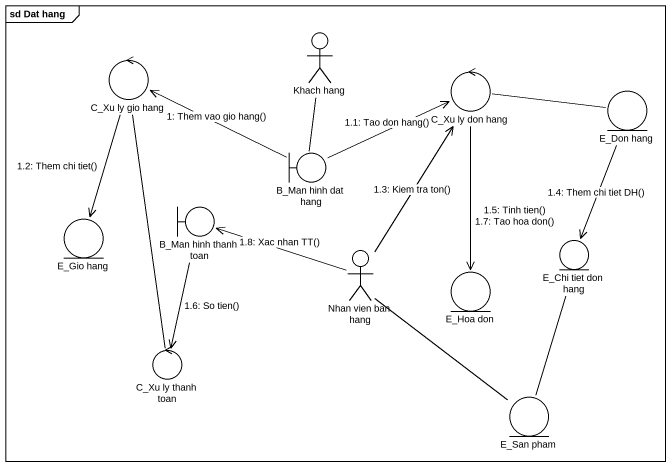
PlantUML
@startuml
mainframe sd Dat hang
actor "Khach hang" as Khach_hang
control "C_Xu ly gio hang" as C_Xu_ly_gio_hang
control "C_Xu ly don hang" as C_Xu_ly_don_hang
entity "E_Don hang" as E_Don_hang
boundary "B_Man hinh dat hang" as B_Man_hinh_dat_hang
boundary "B_Man hinh thanh toan" as B_Man_hinh_thanh_toan
entity "E_Gio hang" as E_Gio_hang
actor "Nhan vien ban hang" as Nhan_vien_ban_hang
entity "E_Chi tiet don hang" as E_Chi_tiet_don_hang
entity "E_Hoa don" as E_Hoa_don
control "C_Xu ly thanh toan" as C_Xu_ly_thanh_toan
entity "E_San pham" as E_San_pham
Khach_hang -- B_Man_hinh_dat_hang
C_Xu_ly_gio_hang -- C_Xu_ly_thanh_toan
C_Xu_ly_don_hang -right- E_Don_hang
Nhan_vien_ban_hang -- E_San_pham
E_Chi_tiet_don_hang -- E_San_pham
B_Man_hinh_dat_hang -left-> C_Xu_ly_gio_hang : 1: Them vao gio hang()
B_Man_hinh_dat_hang -right-> C_Xu_ly_don_hang : 1.1: Tao don hang()
C_Xu_ly_gio_hang --> E_Gio_hang : 1.2: Them chi tiet()
Nhan_vien_ban_hang -up-> C_Xu_ly_don_hang : 1.3: Kiem tra ton()
E_Don_hang --> E_Chi_tiet_don_hang : 1.4: Them chi tiet DH()
C_Xu_ly_don_hang --> E_Hoa_don : 1.5: Tinh tien()\n1.7: Tao hoa don()
B_Man_hinh_thanh_toan --> C_Xu_ly_thanh_toan : 1.6: So tien()
Nhan_vien_ban_hang -left-> B_Man_hinh_thanh_toan : 1.8: Xac nhan TT()
@enduml
